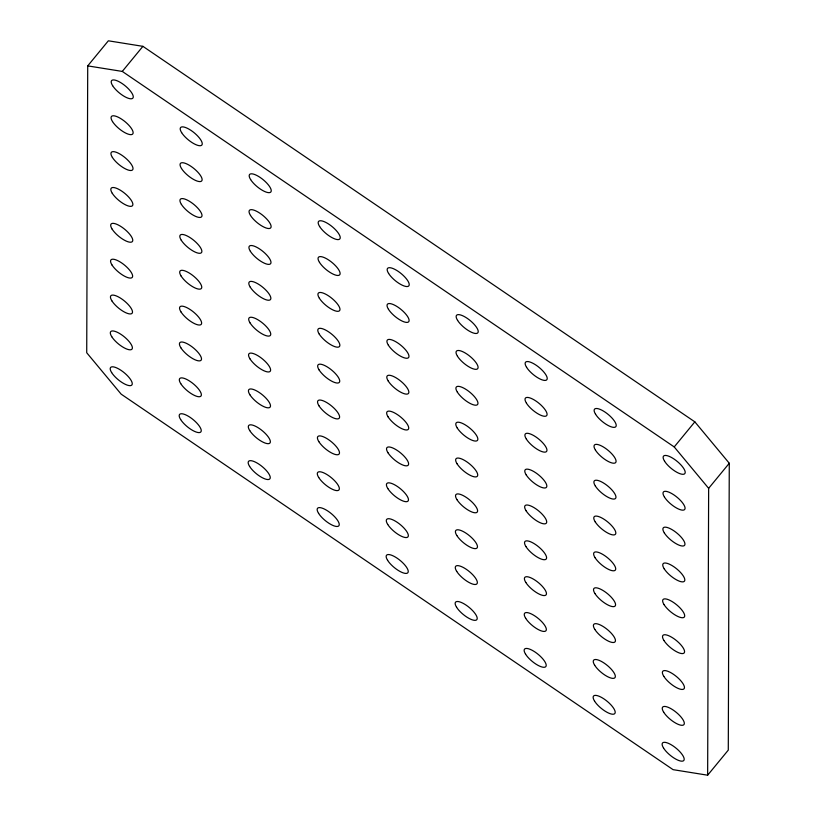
<?xml version="1.0" encoding="UTF-8"?>
<svg xmlns="http://www.w3.org/2000/svg" width="816" height="816" viewBox="0 0 816 816"><rect width="100%" height="100%" fill="white"/><g stroke="black" fill="none" stroke-linecap="round" stroke-linejoin="round"><path stroke-width="1.22" d="M87.72 65.882L86.72 352.747L121.156 394.148L673.088 769.661L707.645 775.2L728.28 750.118L729.28 463.253L694.844 421.852L142.912 46.339L108.355 40.8L87.72 65.882L122.278 71.42L674.22 446.933L708.645 488.335L707.645 775.2M122.278 71.42L142.912 46.339M674.22 446.933L694.844 421.852M708.645 488.335L729.28 463.253M111.649 372.586A13.78 4.61 39.4 0 0 130.764 385.591A13.78 4.61 39.4 0 0 121.237 370.484A13.78 4.61 39.4 0 0 111.649 372.586M111.772 336.722A13.78 4.61 39.4 0 0 130.886 349.738A13.78 4.61 39.4 0 0 121.36 334.621A13.78 4.61 39.4 0 0 111.772 336.722M111.894 300.869A13.78 4.61 39.4 0 0 131.019 313.874A13.78 4.61 39.4 0 0 121.482 298.768A13.78 4.61 39.4 0 0 111.894 300.869M112.016 265.006A13.78 4.61 39.4 0 0 131.141 278.011A13.78 4.61 39.4 0 0 121.615 262.905A13.78 4.61 39.4 0 0 112.016 265.006M112.394 157.427A13.78 4.61 39.4 0 0 131.519 170.442A13.78 4.61 39.4 0 0 121.982 155.326A13.78 4.61 39.4 0 0 112.394 157.427M112.271 193.29A13.78 4.61 39.4 0 0 131.386 206.295A13.78 4.61 39.4 0 0 121.859 191.189A13.78 4.61 39.4 0 0 112.271 193.29M112.149 229.153A13.78 4.61 39.4 0 0 131.264 242.158A13.78 4.61 39.4 0 0 121.737 227.042A13.78 4.61 39.4 0 0 112.149 229.153M112.649 85.711A13.78 4.61 39.4 0 0 131.764 98.726A13.78 4.61 39.4 0 0 122.237 83.609A13.78 4.61 39.4 0 0 112.649 85.711M181.642 132.651A13.78 4.61 39.4 0 0 200.756 145.656A13.78 4.61 39.4 0 0 191.23 130.55A13.78 4.61 39.4 0 0 181.642 132.651M181.509 168.514A13.78 4.61 39.4 0 0 200.634 181.519A13.78 4.61 39.4 0 0 191.107 166.413A13.78 4.61 39.4 0 0 181.509 168.514M181.387 204.367A13.78 4.61 39.4 0 0 200.512 217.382A13.78 4.61 39.4 0 0 190.975 202.266A13.78 4.61 39.4 0 0 181.387 204.367M181.264 240.23A13.78 4.61 39.4 0 0 200.379 253.235A13.78 4.61 39.4 0 0 190.852 238.129A13.78 4.61 39.4 0 0 181.264 240.23M181.142 276.083A13.78 4.61 39.4 0 0 200.257 289.099A13.78 4.61 39.4 0 0 190.73 273.982A13.78 4.61 39.4 0 0 181.142 276.083M181.009 311.947A13.78 4.61 39.4 0 0 200.134 324.952A13.78 4.61 39.4 0 0 190.607 309.845A13.78 4.61 39.4 0 0 181.009 311.947M112.516 121.574A13.78 4.61 39.4 0 0 131.641 134.579A13.78 4.61 39.4 0 0 122.114 119.473A13.78 4.61 39.4 0 0 112.516 121.574M180.887 347.81A13.78 4.61 39.4 0 0 200.012 360.815A13.78 4.61 39.4 0 0 190.475 345.698A13.78 4.61 39.4 0 0 180.887 347.81M180.642 419.526A13.78 4.61 39.4 0 0 199.757 432.531A13.78 4.61 39.4 0 0 190.23 417.425A13.78 4.61 39.4 0 0 180.642 419.526M180.764 383.663A13.78 4.61 39.4 0 0 199.879 396.668A13.78 4.61 39.4 0 0 190.352 381.562A13.78 4.61 39.4 0 0 180.764 383.663M250.634 179.591A13.78 4.61 39.4 0 0 269.749 192.596A13.78 4.61 39.4 0 0 260.222 177.49A13.78 4.61 39.4 0 0 250.634 179.591M250.502 215.455A13.78 4.61 39.4 0 0 269.627 228.46A13.78 4.61 39.4 0 0 260.1 213.353A13.78 4.61 39.4 0 0 250.502 215.455M250.379 251.308A13.78 4.61 39.4 0 0 269.504 264.313A13.78 4.61 39.4 0 0 259.967 249.206A13.78 4.61 39.4 0 0 250.379 251.308M250.257 287.171A13.78 4.61 39.4 0 0 269.372 300.176A13.78 4.61 39.4 0 0 259.845 285.07A13.78 4.61 39.4 0 0 250.257 287.171M250.135 323.024A13.78 4.61 39.4 0 0 269.249 336.039A13.78 4.61 39.4 0 0 259.723 320.923A13.78 4.61 39.4 0 0 250.135 323.024M250.002 358.887A13.78 4.61 39.4 0 0 269.127 371.892A13.78 4.61 39.4 0 0 259.59 356.786A13.78 4.61 39.4 0 0 250.002 358.887M249.88 394.74A13.78 4.61 39.4 0 0 268.994 407.755A13.78 4.61 39.4 0 0 259.468 392.639A13.78 4.61 39.4 0 0 249.88 394.74M249.757 430.603A13.78 4.61 39.4 0 0 268.872 443.608A13.78 4.61 39.4 0 0 259.345 428.502A13.78 4.61 39.4 0 0 249.757 430.603M249.625 466.456A13.78 4.61 39.4 0 0 268.75 479.471A13.78 4.61 39.4 0 0 259.223 464.355A13.78 4.61 39.4 0 0 249.625 466.456M319.627 226.532A13.78 4.61 39.4 0 0 338.742 239.537A13.78 4.61 39.4 0 0 329.215 224.431A13.78 4.61 39.4 0 0 319.627 226.532M319.495 262.385A13.78 4.61 39.4 0 0 338.62 275.4A13.78 4.61 39.4 0 0 329.083 260.284A13.78 4.61 39.4 0 0 319.495 262.385M319.372 298.248A13.78 4.61 39.4 0 0 338.497 311.253A13.78 4.61 39.4 0 0 328.96 296.147A13.78 4.61 39.4 0 0 319.372 298.248M319.25 334.111A13.78 4.61 39.4 0 0 338.365 347.116A13.78 4.61 39.4 0 0 328.838 332A13.78 4.61 39.4 0 0 319.25 334.111M319.117 369.964A13.78 4.61 39.4 0 0 338.242 382.969A13.78 4.61 39.4 0 0 328.715 367.863A13.78 4.61 39.4 0 0 319.117 369.964M318.995 405.827A13.78 4.61 39.4 0 0 338.12 418.832A13.78 4.61 39.4 0 0 328.583 403.726A13.78 4.61 39.4 0 0 318.995 405.827M318.872 441.68A13.78 4.61 39.4 0 0 337.987 454.696A13.78 4.61 39.4 0 0 328.46 439.579A13.78 4.61 39.4 0 0 318.872 441.68M318.75 477.544A13.78 4.61 39.4 0 0 337.865 490.549A13.78 4.61 39.4 0 0 328.338 475.442A13.78 4.61 39.4 0 0 318.75 477.544M318.617 513.397A13.78 4.61 39.4 0 0 337.742 526.412A13.78 4.61 39.4 0 0 328.216 511.295A13.78 4.61 39.4 0 0 318.617 513.397M388.62 273.472A13.78 4.61 39.4 0 0 407.735 286.477A13.78 4.61 39.4 0 0 398.208 271.371A13.78 4.61 39.4 0 0 388.62 273.472M388.487 309.325A13.78 4.61 39.4 0 0 407.612 322.34A13.78 4.61 39.4 0 0 398.075 307.224A13.78 4.61 39.4 0 0 388.487 309.325M388.365 345.188A13.78 4.61 39.4 0 0 407.48 358.193A13.78 4.61 39.4 0 0 397.953 343.087A13.78 4.61 39.4 0 0 388.365 345.188M388.243 381.041A13.78 4.61 39.4 0 0 407.357 394.057A13.78 4.61 39.4 0 0 397.831 378.94A13.78 4.61 39.4 0 0 388.243 381.041M388.11 416.905A13.78 4.61 39.4 0 0 407.235 429.91A13.78 4.61 39.4 0 0 397.708 414.803A13.78 4.61 39.4 0 0 388.11 416.905M387.988 452.768A13.78 4.61 39.4 0 0 407.113 465.773A13.78 4.61 39.4 0 0 397.576 450.656A13.78 4.61 39.4 0 0 387.988 452.768M387.865 488.621A13.78 4.61 39.4 0 0 406.98 501.626A13.78 4.61 39.4 0 0 397.453 486.52A13.78 4.61 39.4 0 0 387.865 488.621M387.743 524.484A13.78 4.61 39.4 0 0 406.858 537.489A13.78 4.61 39.4 0 0 397.331 522.383A13.78 4.61 39.4 0 0 387.743 524.484M387.61 560.337A13.78 4.61 39.4 0 0 406.735 573.352A13.78 4.61 39.4 0 0 397.208 558.236A13.78 4.61 39.4 0 0 387.61 560.337M457.603 320.413A13.78 4.61 39.4 0 0 476.728 333.418A13.78 4.61 39.4 0 0 467.201 318.311A13.78 4.61 39.4 0 0 457.603 320.413M457.48 356.266A13.78 4.61 39.4 0 0 476.605 369.271A13.78 4.61 39.4 0 0 467.068 354.164A13.78 4.61 39.4 0 0 457.48 356.266M457.358 392.129A13.78 4.61 39.4 0 0 476.473 405.134A13.78 4.61 39.4 0 0 466.946 390.028A13.78 4.61 39.4 0 0 457.358 392.129M457.235 427.982A13.78 4.61 39.4 0 0 476.35 440.997A13.78 4.61 39.4 0 0 466.823 425.881A13.78 4.61 39.4 0 0 457.235 427.982M457.103 463.845A13.78 4.61 39.4 0 0 476.228 476.85A13.78 4.61 39.4 0 0 466.701 461.744A13.78 4.61 39.4 0 0 457.103 463.845M456.98 499.698A13.78 4.61 39.4 0 0 476.105 512.713A13.78 4.61 39.4 0 0 466.568 497.597A13.78 4.61 39.4 0 0 456.98 499.698M456.858 535.561A13.78 4.61 39.4 0 0 475.973 548.566A13.78 4.61 39.4 0 0 466.446 533.46A13.78 4.61 39.4 0 0 456.858 535.561M456.736 571.424A13.78 4.61 39.4 0 0 475.85 584.429A13.78 4.61 39.4 0 0 466.324 569.313A13.78 4.61 39.4 0 0 456.736 571.424M456.603 607.277A13.78 4.61 39.4 0 0 475.728 620.282A13.78 4.61 39.4 0 0 466.191 605.176A13.78 4.61 39.4 0 0 456.603 607.277M526.595 367.343A13.78 4.61 39.4 0 0 545.72 380.358A13.78 4.61 39.4 0 0 536.194 365.242A13.78 4.61 39.4 0 0 526.595 367.343M526.473 403.206A13.78 4.61 39.4 0 0 545.598 416.211A13.78 4.61 39.4 0 0 536.061 401.105A13.78 4.61 39.4 0 0 526.473 403.206M526.351 439.069A13.78 4.61 39.4 0 0 545.465 452.074A13.78 4.61 39.4 0 0 535.939 436.968A13.78 4.61 39.4 0 0 526.351 439.069M526.228 474.922A13.78 4.61 39.4 0 0 545.343 487.927A13.78 4.61 39.4 0 0 535.816 472.821A13.78 4.61 39.4 0 0 526.228 474.922M526.096 510.785A13.78 4.61 39.4 0 0 545.221 523.79A13.78 4.61 39.4 0 0 535.684 508.684A13.78 4.61 39.4 0 0 526.096 510.785M525.973 546.638A13.78 4.61 39.4 0 0 545.098 559.654A13.78 4.61 39.4 0 0 535.561 544.537A13.78 4.61 39.4 0 0 525.973 546.638M525.851 582.502A13.78 4.61 39.4 0 0 544.966 595.507A13.78 4.61 39.4 0 0 535.439 580.4A13.78 4.61 39.4 0 0 525.851 582.502M525.718 618.355A13.78 4.61 39.4 0 0 544.843 631.37A13.78 4.61 39.4 0 0 535.316 616.253A13.78 4.61 39.4 0 0 525.718 618.355M525.596 654.218A13.78 4.61 39.4 0 0 544.721 667.223A13.78 4.61 39.4 0 0 535.184 652.117A13.78 4.61 39.4 0 0 525.596 654.218M595.588 414.283A13.78 4.61 39.4 0 0 614.713 427.298A13.78 4.61 39.4 0 0 605.186 412.182A13.78 4.61 39.4 0 0 595.588 414.283M595.466 450.146A13.78 4.61 39.4 0 0 614.591 463.151A13.78 4.61 39.4 0 0 605.054 448.045A13.78 4.61 39.4 0 0 595.466 450.146M595.343 485.999A13.78 4.61 39.4 0 0 614.458 499.015A13.78 4.61 39.4 0 0 604.931 483.898A13.78 4.61 39.4 0 0 595.343 485.999M595.221 521.863A13.78 4.61 39.4 0 0 614.336 534.868A13.78 4.61 39.4 0 0 604.809 519.761A13.78 4.61 39.4 0 0 595.221 521.863M595.088 557.726A13.78 4.61 39.4 0 0 614.213 570.731A13.78 4.61 39.4 0 0 604.676 555.614A13.78 4.61 39.4 0 0 595.088 557.726M594.966 593.579A13.78 4.61 39.4 0 0 614.081 606.584A13.78 4.61 39.4 0 0 604.554 591.478A13.78 4.61 39.4 0 0 594.966 593.579M594.844 629.442A13.78 4.61 39.4 0 0 613.958 642.447A13.78 4.61 39.4 0 0 604.432 627.341A13.78 4.61 39.4 0 0 594.844 629.442M594.711 665.295A13.78 4.61 39.4 0 0 613.836 678.31A13.78 4.61 39.4 0 0 604.309 663.194A13.78 4.61 39.4 0 0 594.711 665.295M594.589 701.158A13.78 4.61 39.4 0 0 613.714 714.163A13.78 4.61 39.4 0 0 604.177 699.057A13.78 4.61 39.4 0 0 594.589 701.158M664.581 461.224A13.78 4.61 39.4 0 0 683.706 474.239A13.78 4.61 39.4 0 0 674.169 459.122A13.78 4.61 39.4 0 0 664.581 461.224M664.459 497.087A13.78 4.61 39.4 0 0 683.573 510.092A13.78 4.61 39.4 0 0 674.047 494.986A13.78 4.61 39.4 0 0 664.459 497.087M664.336 532.94A13.78 4.61 39.4 0 0 683.451 545.955A13.78 4.61 39.4 0 0 673.924 530.839A13.78 4.61 39.4 0 0 664.336 532.94M664.204 568.803A13.78 4.61 39.4 0 0 683.329 581.808A13.78 4.61 39.4 0 0 673.802 566.702A13.78 4.61 39.4 0 0 664.204 568.803M664.081 604.656A13.78 4.61 39.4 0 0 683.206 617.671A13.78 4.61 39.4 0 0 673.669 602.555A13.78 4.61 39.4 0 0 664.081 604.656M663.959 640.519A13.78 4.61 39.4 0 0 683.074 653.524A13.78 4.61 39.4 0 0 673.547 638.418A13.78 4.61 39.4 0 0 663.959 640.519M663.836 676.382A13.78 4.61 39.4 0 0 682.951 689.387A13.78 4.61 39.4 0 0 673.424 674.271A13.78 4.61 39.4 0 0 663.836 676.382M663.704 712.235A13.78 4.61 39.4 0 0 682.829 725.24A13.78 4.61 39.4 0 0 673.302 710.134A13.78 4.61 39.4 0 0 663.704 712.235M663.581 748.099A13.78 4.61 39.4 0 0 682.706 761.104A13.78 4.61 39.4 0 0 673.169 745.997A13.78 4.61 39.4 0 0 663.581 748.099"/></g></svg>
